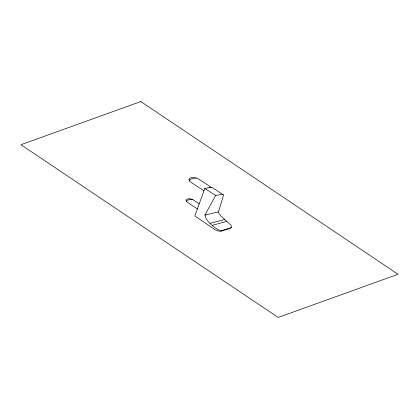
<?xml version="1.0" encoding="UTF-8"?>
<svg xmlns="http://www.w3.org/2000/svg" width="419" height="419" viewBox="0 0 419 419"><rect width="100%" height="100%" fill="white"/><g stroke="black" fill="none" stroke-linecap="round" stroke-linejoin="round"><path stroke-width="0.63" d="M218.477 211.846L219.069 213.69L221.127 216.214L230.942 225.113L231.618 227.077L230.115 228.449A4.834 1.865 25.5 0 1 229.706 228.643L220.289 231.278A6.023 2.325 25.5 0 1 218.367 230.979A5.709 2.205 25.5 0 1 217.54 230.733L216.686 230.419A6.887 2.655 25.5 0 1 214.753 229.497L194.83 215.953L204.828 188.403L210.076 187.555L212.239 187.644L223.238 194.725L223.484 195.354L218.477 211.846L204.881 215.104C206.242 221.169 212.36 225.799 217.513 229.355C218.969 230.041 220.619 230.733 222.248 230.377L231.257 227.617M204.881 215.104L215.607 195.505L221.211 194.484L223.238 194.725M221.269 231.168L222.248 230.377M212.375 225.307L226.689 221.384M210.301 223.322L224.579 219.514M209.133 187.702L209.579 187.639M199.219 203.859L192.735 199.517L189.655 199.564A24.58 9.485 25.5 0 0 187.633 200.272L186.57 201.052L186.591 201.712L197.349 209.002M192.494 199.434L189.854 198.737L188.33 198.831A16.278 6.28 25.5 0 0 186.623 199.428L185.947 200.099L186.46 201.534M211.574 187.529L197.768 178.489A1.226 0.471 25.5 0 0 196.899 178.148M204.828 188.403L215.607 195.505M203.948 190.828L190.195 181.746A1.267 0.492 25.5 0 1 189.76 181.228M189.021 179.243C190.163 183.019 189.042 179.992 190.855 179.332A25.486 9.836 25.5 0 1 193.169 178.332L196.883 178.133L193.583 177.373L191.614 177.509A16.922 6.531 25.5 0 0 189.671 178.353L189.021 179.243M140.831 101.55L20.95 144.717L278.169 317.45L398.05 274.283L140.831 101.55"/></g></svg>
